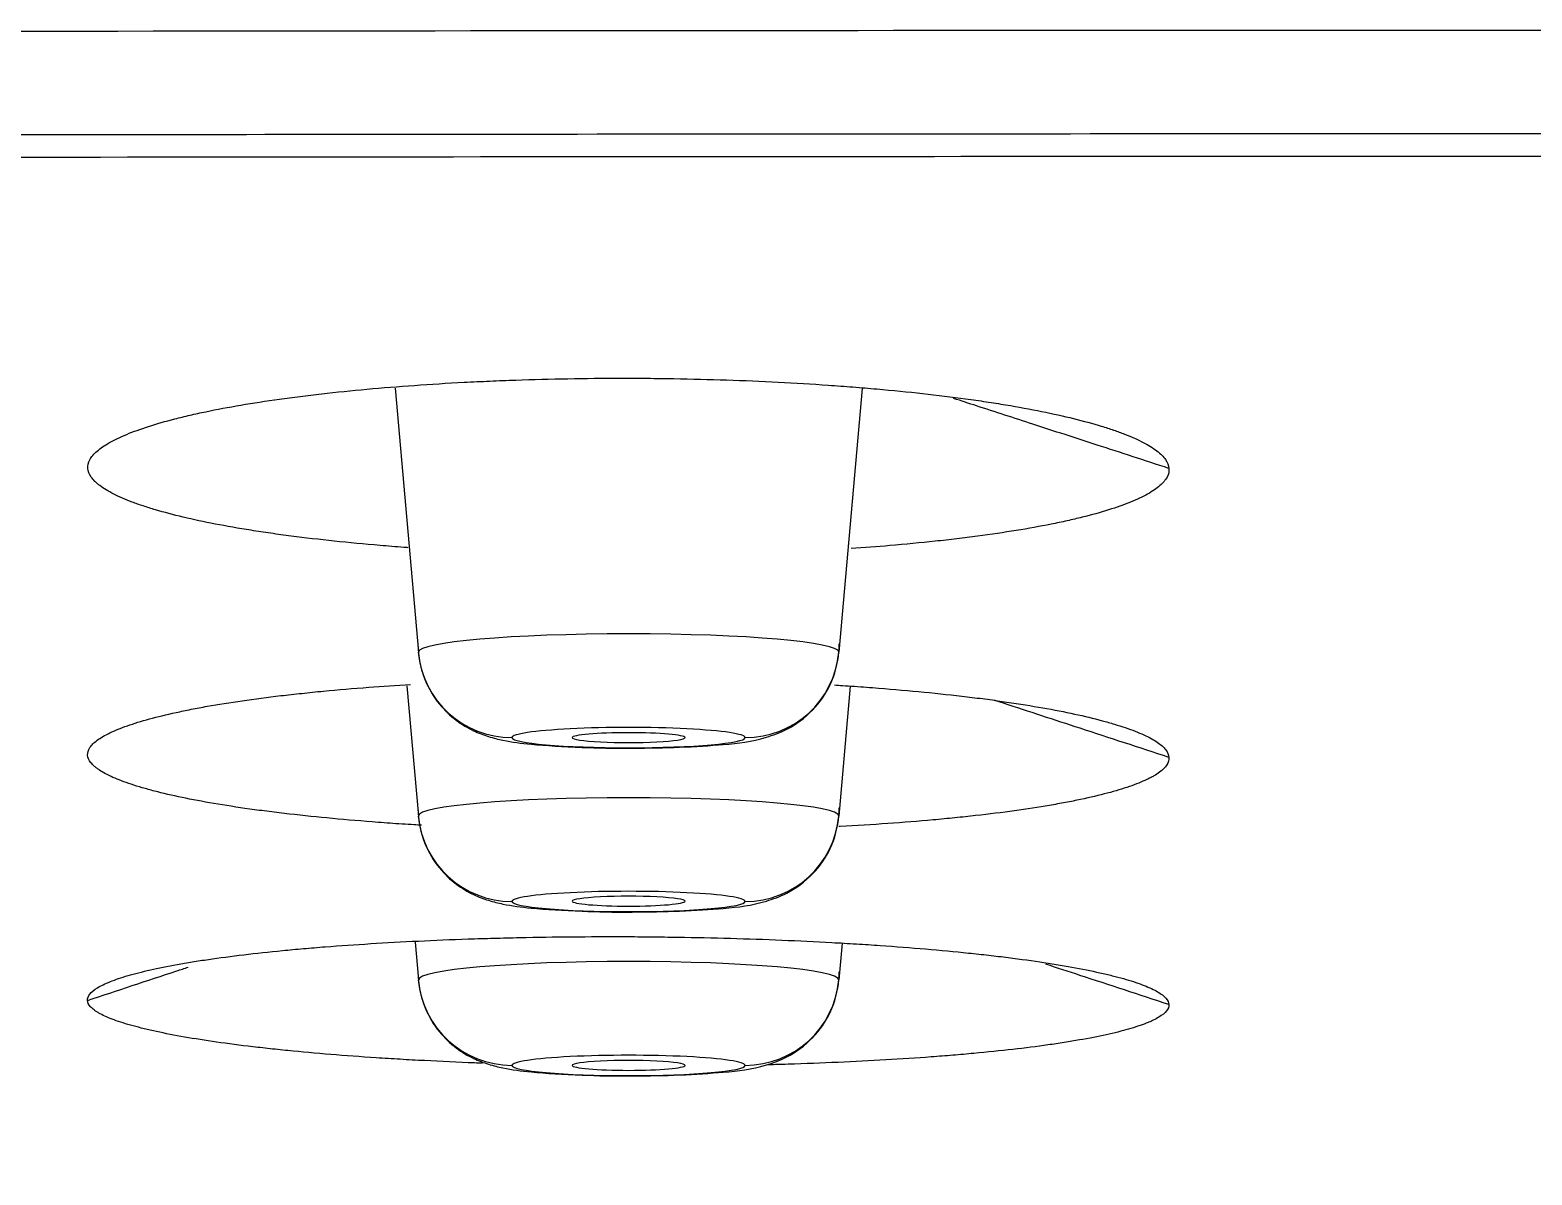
# Model space of a CAD drawing. Header units: millimetres. Extents: x 2433 to 4809, y -10272 to -6912.
# Drawn here: x 3177.63 to 3193.61, y -8009.56 to -7997.38 of the extents above; entities that cross this region are included whole.
import ezdxf

# ---------------------------------------------------------------- set-up
doc = ezdxf.new("R2010")
doc.units = ezdxf.units.MM
doc.layers.add('DIM', color=3, linetype='Continuous', lineweight=13)
doc.styles.add('ARIAL', font='arial.ttf')
doc.dimstyles.get("Standard").update_dxf_attribs({"dimtxt": 15, "dimasz": 15, "dimexe": 0.18, "dimexo": 0.0625, "dimgap": 4, "dimtad": 0, "dimtih": 1, "dimtoh": 1, "dimdec": 1, "dimdsep": 46, "dimtxsty": 'ARIAL', "dimcen": 0, "dimclrd": 3, "dimclre": 3, "dimclrt": 3, "dimadec": 0, "dimazin": 0, "dimtfac": 1, "dimtdec": 1, "dimtofl": 0, "dimtmove": 0, "dimatfit": 3, "dimfxl": 1, "dimtolj": 1, "dimtzin": 0, "dimarcsym": 0})

# ---------------------------------------------------------------- blocks, each defined once
blk = doc.blocks.new('*D42')
at = {"layer": 'Defpoints', "color": 0, "transparency": 16777216}
for p in [(3059.213, -8001.692), (3328.879, -8001.779), (3328.879, -8072.058)]:
    blk.add_point(p, dxfattribs=at)
at = {"layer": 'DIM', "color": 3, "lineweight": -2, "transparency": 16777216}
for p, q in [((3059.213, -8001.755), (3059.213, -8072.238)), ((3328.879, -8001.842), (3328.879, -8072.238)), ((3077.213, -8072.058), (3310.879, -8072.058)), ((3328.879, -8072.058), (3357.395, -8072.058))]:
    blk.add_line(p, q, dxfattribs=at)
at = {"layer": 'DIM', "color": 3, "transparency": 16777216}
for points in [[(3077.213, -8069.058), (3077.213, -8075.058), (3059.213, -8072.058)], [(3310.879, -8069.058), (3310.879, -8075.058), (3328.879, -8072.058)]]:
    blk.add_solid(points, dxfattribs=at)
at = {"layer": 'DIM', "color": 3, "transparency": 16777216, "insert": (3382.403, -8072.058), "char_height": 18, "attachment_point": 5, "style": 'ARIAL'}
blk.add_mtext('\\A1;270', dxfattribs=at)

msp = doc.modelspace()

# ---------------------------------------------------------------- linework, layer by layer
at = {"linetype": 'Continuous', "lineweight": 18}
for p, q in [((3181.517, -8001.189), (3181.763, -8003.998)), ((3186.482, -8001.193), (3186.236, -8003.998)), ((3181.641, -8004.355), (3181.763, -8005.741)), ((3186.357, -8004.361), (3186.236, -8005.741)), ((3181.728, -8007.082), (3181.763, -8007.484)), ((3186.27, -8007.093), (3186.236, -8007.484))]:
    msp.add_line(p, q, dxfattribs=at)
at = {"linetype": 'Continuous', "lineweight": 13}
for centre, major_axis, ratio, start_param, end_param in [((3183.999, -8003.998), (-2.236, 0), 0.087156, 3.141593, 6.283185), ((3182.759, -8003.911), (1, 0), 0.996195, 3.228859, 4.712389), ((3185.239, -8003.911), (-1, 0), 0.996195, 1.570796, 3.054326), ((3183.999, -8004.907), (1.24, 0), 0.087156, 0, 3.141593), ((3183.999, -8004.907), (1.24, 0), 0.087156, 3.141593, 6.283185), ((3183.999, -8005.741), (-2.236, 0), 0.087156, 3.141593, 6.283185), ((3182.759, -8005.654), (1, 0), 0.996195, 3.228859, 4.712389), ((3185.239, -8005.654), (-1, 0), 0.996195, 1.570796, 3.054326), ((3183.999, -8006.65), (1.24, 0), 0.087156, 0, 3.141593), ((3183.999, -8006.65), (1.24, 0), 0.087156, 3.141593, 6.283185), ((3183.999, -8007.484), (-2.236, 0), 0.087156, 3.141593, 6.283185), ((3182.759, -8007.397), (1, 0), 0.996195, 3.228859, 4.712389), ((3185.239, -8007.397), (-1, 0), 0.996195, 1.570796, 3.054326), ((3183.999, -8008.394), (1.24, 0), 0.087156, 0, 3.141593), ((3183.999, -8008.394), (1.24, 0), 0.087156, 3.141593, 6.283185)]:
    msp.add_ellipse(centre, major_axis=major_axis, ratio=ratio, start_param=start_param, end_param=end_param, dxfattribs=at)
at = {"linetype": 'Continuous', "lineweight": 18}
for centre, major_axis, start_param, end_param in [((3183.999, -8004.907), (-0.6, 0), 3.141593, 6.283185), ((3183.999, -8004.907), (-0.6, 0), 0, 3.141593), ((3183.999, -8006.647), (0.6, 0), 0, 3.141593), ((3183.999, -8006.647), (0.6, 0), 3.141593, 6.283185), ((3183.999, -8008.394), (0.6, 0), 0, 3.141593), ((3183.999, -8008.394), (0.6, 0), 3.141593, 6.283185)]:
    msp.add_ellipse(centre, major_axis=major_axis, ratio=0.087156, start_param=start_param, end_param=end_param, dxfattribs=at)
at = {"linetype": 'Continuous', "lineweight": 13}
for points, knots in [([(3098.068, -7997.718), (3100.061, -7997.706), (3102.054, -7997.691), (3106.041, -7997.665), (3108.035, -7997.652), (3114.018, -7997.616), (3118.008, -7997.593), (3129.983, -7997.531), (3137.971, -7997.496), (3153.953, -7997.439), (3161.946, -7997.418), (3177.941, -7997.389), (3185.941, -7997.381), (3201.937, -7997.38), (3209.935, -7997.386), (3225.928, -7997.411), (3233.925, -7997.431), (3249.91, -7997.484), (3257.898, -7997.518), (3269.871, -7997.578), (3273.861, -7997.6), (3279.845, -7997.635), (3281.839, -7997.647), (3285.826, -7997.673), (3287.82, -7997.687), (3289.813, -7997.699)], [0, 0, 0, 0, 0.03125, 0.03125, 0.0625, 0.0625, 0.125, 0.125, 0.25, 0.25, 0.375, 0.375, 0.5, 0.5, 0.625, 0.625, 0.75, 0.75, 0.875, 0.875, 0.9375, 0.9375, 0.96875, 0.96875, 1, 1, 1, 1]), ([(3289.738, -7998.806), (3289.731, -7998.806), (3289.711, -7998.806), (3289.669, -7998.806), (3289.607, -7998.805), (3289.524, -7998.805), (3289.421, -7998.804), (3289.297, -7998.803), (3289.153, -7998.802), (3288.987, -7998.801), (3288.802, -7998.8), (3288.596, -7998.798), (3288.369, -7998.797), (3288.121, -7998.795), (3287.853, -7998.794), (3287.565, -7998.792), (3287.256, -7998.79), (3286.926, -7998.787), (3286.576, -7998.785), (3286.205, -7998.783), (3285.813, -7998.78), (3285.401, -7998.777), (3284.968, -7998.775), (3284.515, -7998.772), (3284.041, -7998.769), (3283.547, -7998.765), (3283.031, -7998.762), (3282.496, -7998.759), (3281.939, -7998.755), (3281.363, -7998.752), (3280.765, -7998.748), (3280.147, -7998.744), (3279.508, -7998.74), (3278.849, -7998.736), (3278.169, -7998.732), (3277.468, -7998.728), (3276.747, -7998.724), (3276.005, -7998.719), (3275.242, -7998.715), (3274.459, -7998.711), (3273.655, -7998.706), (3272.831, -7998.701), (3271.986, -7998.697), (3271.12, -7998.692), (3270.234, -7998.687), (3269.327, -7998.682), (3268.399, -7998.677), (3267.451, -7998.672), (3266.482, -7998.667), (3265.492, -7998.662), (3264.482, -7998.657), (3263.451, -7998.652), (3261.251, -7998.641), (3257.958, -7998.626), (3253.646, -7998.607), (3249.541, -7998.59), (3245.643, -7998.575), (3239.535, -7998.554), (3230.871, -7998.528), (3219.302, -7998.503), (3206.899, -7998.487), (3193.878, -7998.482), (3180.837, -7998.49), (3168.372, -7998.509), (3156.866, -7998.536), (3148.365, -7998.563), (3142.253, -7998.586), (3137.91, -7998.603), (3132.674, -7998.626), (3128.418, -7998.646), (3125.451, -7998.661), (3124.082, -7998.668), (3122.748, -7998.675), (3121.449, -7998.682), (3120.185, -7998.688), (3118.957, -7998.695), (3117.764, -7998.702), (3116.606, -7998.708), (3115.484, -7998.715), (3114.397, -7998.721), (3113.345, -7998.727), (3112.329, -7998.733), (3111.347, -7998.739), (3110.401, -7998.745), (3109.49, -7998.751), (3108.615, -7998.756), (3107.774, -7998.761), (3106.969, -7998.767), (3106.199, -7998.771), (3105.464, -7998.776), (3104.765, -7998.781), (3104.1, -7998.785), (3103.471, -7998.789), (3102.877, -7998.793), (3102.318, -7998.797), (3101.795, -7998.8), (3101.306, -7998.804), (3100.853, -7998.807), (3100.435, -7998.81), (3100.052, -7998.812), (3099.704, -7998.815), (3099.391, -7998.817), (3099.114, -7998.819), (3098.872, -7998.82), (3098.665, -7998.822), (3098.493, -7998.823), (3098.356, -7998.824), (3098.254, -7998.825), (3098.188, -7998.825), (3098.155, -7998.826), (3098.145, -7998.826)], [0, 0, 0, 0, 0.00011, 0.000328, 0.000653, 0.001086, 0.001627, 0.002275, 0.003031, 0.003894, 0.004865, 0.005944, 0.007131, 0.008425, 0.009827, 0.011336, 0.012953, 0.014678, 0.01651, 0.01845, 0.020497, 0.022652, 0.024915, 0.027286, 0.029764, 0.03235, 0.035043, 0.037844, 0.040753, 0.043769, 0.046893, 0.050125, 0.053464, 0.056911, 0.060465, 0.064127, 0.067897, 0.071775, 0.07576, 0.079853, 0.084053, 0.088361, 0.092777, 0.0973, 0.101931, 0.10667, 0.111516, 0.11647, 0.121531, 0.126701, 0.131977, 0.137362, 0.142854, 0.166443, 0.188951, 0.210378, 0.230724, 0.249989, 0.305985, 0.366316, 0.430982, 0.499982, 0.569953, 0.634944, 0.694953, 0.74998, 0.767983, 0.79065, 0.817983, 0.849981, 0.857318, 0.86447, 0.871439, 0.878224, 0.884825, 0.891243, 0.897476, 0.903525, 0.909391, 0.915072, 0.92057, 0.925883, 0.931013, 0.935959, 0.940721, 0.945299, 0.949693, 0.953903, 0.957929, 0.961772, 0.96543, 0.968905, 0.972196, 0.975302, 0.978225, 0.980964, 0.983519, 0.98589, 0.988078, 0.990081, 0.9919, 0.993536, 0.994988, 0.996256, 0.997339, 0.998239, 0.998955, 0.999487, 0.999836, 1, 1, 1, 1]), ([(3189.746, -8002.043), (3189.491, -8001.96), (3189.009, -8001.803), (3188.327, -8001.582), (3187.818, -8001.416), (3187.537, -8001.325), (3187.456, -8001.299)], [0, 0, 0, 0, 0.333875, 0.631636, 0.893282, 1, 1, 1, 1]), ([(3189.746, -8005.117), (3189.431, -8005.014), (3188.844, -8004.822), (3188.226, -8004.62), (3187.923, -8004.521), (3187.891, -8004.511)], [0, 0, 0, 0, 0.509658, 0.948817, 1, 1, 1, 1]), ([(3178.244, -8007.702), (3178.561, -8007.598), (3178.918, -8007.48), (3179.275, -8007.362), (3179.315, -8007.349)], [0, 0, 0, 0, 0.886591, 1, 1, 1, 1]), ([(3189.745, -8007.747), (3189.43, -8007.643), (3188.994, -8007.5), (3188.558, -8007.357), (3188.437, -8007.318)], [0, 0, 0, 0, 0.723565, 1, 1, 1, 1])]:
    msp.add_open_spline(points, degree=3, knots=knots, dxfattribs=at)
at = {"linetype": 'Continuous', "lineweight": 18}
for points, knots in [([(3098.25, -7999.029), (3098.255, -7999.029), (3098.269, -7999.029), (3098.293, -7999.028), (3098.323, -7999.028), (3098.359, -7999.028), (3098.403, -7999.028), (3098.452, -7999.027), (3098.508, -7999.027), (3098.571, -7999.026), (3098.64, -7999.026), (3098.716, -7999.025), (3098.798, -7999.025), (3098.887, -7999.024), (3098.982, -7999.024), (3099.084, -7999.023), (3099.192, -7999.022), (3099.307, -7999.021), (3099.428, -7999.021), (3099.556, -7999.02), (3099.69, -7999.019), (3099.831, -7999.018), (3099.979, -7999.017), (3100.133, -7999.016), (3100.293, -7999.015), (3100.46, -7999.014), (3100.633, -7999.013), (3100.813, -7999.012), (3101, -7999.011), (3101.193, -7999.01), (3101.392, -7999.009), (3101.598, -7999.008), (3101.811, -7999.006), (3102.03, -7999.005), (3102.255, -7999.004), (3102.487, -7999.002), (3102.726, -7999.001), (3102.971, -7999), (3103.223, -7998.998), (3103.481, -7998.996), (3103.745, -7998.995), (3104.016, -7998.993), (3104.294, -7998.992), (3104.578, -7998.99), (3104.869, -7998.988), (3105.166, -7998.987), (3105.47, -7998.985), (3105.78, -7998.983), (3106.097, -7998.981), (3106.42, -7998.979), (3106.75, -7998.978), (3107.086, -7998.976), (3107.429, -7998.974), (3107.778, -7998.972), (3108.134, -7998.97), (3108.496, -7998.968), (3108.865, -7998.966), (3109.24, -7998.963), (3109.622, -7998.961), (3110.011, -7998.959), (3110.405, -7998.957), (3110.807, -7998.955), (3111.215, -7998.953), (3111.629, -7998.95), (3112.05, -7998.948), (3112.478, -7998.946), (3112.912, -7998.943), (3113.353, -7998.941), (3113.8, -7998.939), (3114.253, -7998.936), (3114.713, -7998.934), (3115.18, -7998.931), (3115.653, -7998.929), (3116.133, -7998.926), (3116.619, -7998.924), (3117.112, -7998.921), (3117.611, -7998.919), (3118.117, -7998.916), (3118.63, -7998.914), (3119.148, -7998.911), (3119.674, -7998.909), (3120.206, -7998.906), (3120.744, -7998.903), (3121.289, -7998.901), (3121.841, -7998.898), (3122.399, -7998.895), (3122.964, -7998.893), (3123.535, -7998.89), (3124.112, -7998.887), (3124.697, -7998.885), (3125.287, -7998.882), (3125.885, -7998.879), (3126.488, -7998.876), (3127.099, -7998.874), (3127.716, -7998.871), (3128.339, -7998.868), (3128.969, -7998.865), (3129.606, -7998.863), (3130.249, -7998.86), (3130.898, -7998.857), (3131.554, -7998.854), (3132.217, -7998.852), (3132.886, -7998.849), (3133.562, -7998.846), (3134.244, -7998.844), (3134.933, -7998.841), (3135.628, -7998.838), (3136.33, -7998.835), (3137.039, -7998.833), (3137.754, -7998.83), (3138.475, -7998.827), (3139.203, -7998.825), (3139.938, -7998.822), (3140.679, -7998.819), (3141.427, -7998.817), (3142.181, -7998.814), (3142.942, -7998.811), (3143.709, -7998.809), (3144.483, -7998.806), (3145.264, -7998.803), (3149.2, -7998.791), (3156.18, -7998.771), (3166.091, -7998.748), (3175.669, -7998.733), (3184.914, -7998.724), (3194.759, -7998.72), (3205.449, -7998.723), (3217.225, -7998.735), (3229.395, -7998.757), (3240.926, -7998.787), (3251.493, -7998.823), (3259.753, -7998.855), (3266.67, -7998.886), (3271.953, -7998.912), (3276.19, -7998.934), (3279.343, -7998.951), (3281.9, -7998.965), (3283.906, -7998.977), (3285.339, -7998.985), (3286.198, -7998.99), (3286.923, -7998.994), (3287.481, -7998.998), (3287.838, -7999), (3288.096, -7999.001), (3288.255, -7999.002), (3288.349, -7999.003), (3288.412, -7999.003), (3288.477, -7999.004), (3288.54, -7999.004), (3288.604, -7999.004), (3288.666, -7999.005), (3288.728, -7999.005), (3288.79, -7999.005), (3288.851, -7999.006), (3288.911, -7999.006), (3288.97, -7999.006), (3289.029, -7999.007), (3289.088, -7999.007), (3289.145, -7999.007), (3289.202, -7999.008), (3289.259, -7999.008), (3289.314, -7999.008), (3289.37, -7999.008), (3289.424, -7999.009), (3289.478, -7999.009), (3289.531, -7999.009), (3289.584, -7999.009), (3289.619, -7999.009), (3289.636, -7999.009)], [0, 0, 0, 0, 0.00009, 0.000214, 0.000373, 0.000565, 0.000792, 0.001052, 0.001347, 0.001676, 0.002038, 0.002435, 0.002866, 0.003331, 0.003831, 0.004364, 0.004931, 0.005533, 0.006168, 0.006838, 0.007542, 0.008279, 0.009051, 0.009857, 0.010697, 0.011572, 0.01248, 0.013422, 0.014398, 0.015409, 0.016453, 0.017532, 0.018645, 0.019791, 0.020972, 0.022187, 0.023436, 0.024719, 0.026036, 0.027387, 0.028773, 0.030192, 0.031646, 0.033133, 0.034655, 0.03621, 0.0378, 0.039424, 0.041082, 0.042774, 0.0445, 0.04626, 0.048054, 0.049882, 0.051745, 0.053641, 0.055572, 0.057536, 0.059535, 0.061568, 0.063634, 0.065735, 0.06787, 0.070039, 0.072242, 0.074479, 0.076751, 0.079056, 0.081395, 0.083769, 0.086176, 0.088618, 0.091093, 0.093603, 0.096147, 0.098725, 0.101337, 0.103983, 0.106663, 0.109377, 0.112125, 0.114907, 0.117724, 0.120574, 0.123459, 0.126377, 0.12933, 0.132317, 0.135337, 0.138392, 0.141481, 0.144604, 0.147761, 0.150952, 0.154177, 0.157437, 0.16073, 0.164057, 0.167419, 0.170814, 0.174244, 0.177708, 0.181205, 0.184737, 0.188303, 0.191903, 0.195537, 0.199205, 0.202907, 0.206644, 0.210414, 0.214218, 0.218057, 0.221929, 0.225836, 0.229776, 0.233751, 0.23776, 0.241803, 0.24588, 0.249991, 0.303491, 0.355239, 0.405237, 0.453486, 0.499984, 0.559382, 0.620846, 0.684379, 0.749981, 0.801489, 0.849982, 0.879494, 0.909989, 0.932861, 0.945993, 0.959494, 0.972996, 0.977496, 0.981997, 0.986498, 0.988888, 0.990758, 0.992108, 0.992938, 0.993249, 0.99359, 0.993928, 0.994262, 0.994594, 0.994922, 0.995247, 0.995568, 0.995886, 0.996201, 0.996513, 0.996822, 0.997127, 0.997429, 0.997728, 0.998023, 0.998315, 0.998604, 0.99889, 0.999172, 0.999451, 0.999727, 1, 1, 1, 1]), ([(3178.248, -8002.043), (3178.246, -8002.012), (3178.253, -8001.981), (3178.286, -8001.92), (3178.338, -8001.859), (3178.425, -8001.799), (3178.505, -8001.754), (3178.533, -8001.739), (3178.594, -8001.71), (3178.627, -8001.695), (3178.731, -8001.652), (3178.809, -8001.624), (3178.98, -8001.569), (3179.073, -8001.542), (3179.2, -8001.509), (3179.226, -8001.503), (3179.28, -8001.49), (3179.307, -8001.483), (3179.389, -8001.464), (3179.446, -8001.452), (3179.621, -8001.415), (3179.745, -8001.392), (3180.005, -8001.347), (3180.142, -8001.326), (3180.357, -8001.296), (3180.43, -8001.286), (3180.543, -8001.272), (3180.58, -8001.268), (3180.657, -8001.258), (3180.696, -8001.254), (3180.892, -8001.232), (3181.052, -8001.215), (3181.381, -8001.185), (3181.55, -8001.172), (3181.894, -8001.147), (3182.07, -8001.136), (3182.295, -8001.125), (3182.341, -8001.122), (3182.432, -8001.118), (3182.477, -8001.116), (3182.615, -8001.11), (3182.706, -8001.106), (3182.983, -8001.097), (3183.168, -8001.092), (3183.54, -8001.085), (3183.727, -8001.083), (3184.009, -8001.083), (3184.103, -8001.084), (3184.245, -8001.085), (3184.292, -8001.085), (3184.387, -8001.086), (3184.434, -8001.087), (3184.67, -8001.091), (3184.857, -8001.096), (3185.226, -8001.108), (3185.409, -8001.116), (3185.769, -8001.134), (3185.947, -8001.145), (3186.167, -8001.16), (3186.211, -8001.164), (3186.299, -8001.17), (3186.429, -8001.18), (3186.556, -8001.191), (3186.807, -8001.213), (3186.969, -8001.229), (3187.284, -8001.264), (3187.436, -8001.283), (3187.657, -8001.313), (3187.73, -8001.323), (3187.836, -8001.339), (3187.871, -8001.345), (3187.941, -8001.355), (3187.975, -8001.361), (3188.144, -8001.389), (3188.272, -8001.413), (3188.512, -8001.461), (3188.625, -8001.486), (3188.837, -8001.539), (3188.935, -8001.566), (3189.049, -8001.6), (3189.072, -8001.607), (3189.115, -8001.622), (3189.179, -8001.643), (3189.237, -8001.664), (3189.349, -8001.707), (3189.48, -8001.766), (3189.577, -8001.826), (3189.637, -8001.872), (3189.655, -8001.887), (3189.686, -8001.918), (3189.699, -8001.934), (3189.731, -8001.98), (3189.744, -8002.012), (3189.746, -8002.043)], [0, 0, 0, 0, 0.03125, 0.03125, 0.0625, 0.09375, 0.09375, 0.109375, 0.109375, 0.125, 0.125, 0.15625, 0.15625, 0.1875, 0.1875, 0.195312, 0.195312, 0.203125, 0.203125, 0.21875, 0.21875, 0.25, 0.25, 0.28125, 0.28125, 0.296875, 0.296875, 0.304687, 0.304687, 0.3125, 0.3125, 0.34375, 0.34375, 0.375, 0.375, 0.40625, 0.40625, 0.414062, 0.414062, 0.421875, 0.421875, 0.4375, 0.4375, 0.46875, 0.46875, 0.5, 0.5, 0.515625, 0.515625, 0.523437, 0.523437, 0.53125, 0.53125, 0.5625, 0.5625, 0.59375, 0.59375, 0.625, 0.625, 0.632812, 0.632812, 0.640625, 0.65625, 0.65625, 0.6875, 0.6875, 0.71875, 0.71875, 0.734375, 0.734375, 0.742187, 0.742187, 0.75, 0.75, 0.78125, 0.78125, 0.8125, 0.8125, 0.84375, 0.84375, 0.851563, 0.851563, 0.859375, 0.875, 0.875, 0.90625, 0.9375, 0.9375, 0.953125, 0.953125, 0.96875, 0.96875, 1, 1, 1, 1]), ([(3181.656, -8002.887), (3181.641, -8002.886), (3181.539, -8002.878), (3181.439, -8002.87), (3181.188, -8002.849), (3181.026, -8002.833), (3180.711, -8002.8), (3180.558, -8002.782), (3180.337, -8002.754), (3180.265, -8002.744), (3180.158, -8002.728), (3180.123, -8002.723), (3180.053, -8002.713), (3180.019, -8002.707), (3179.85, -8002.681), (3179.723, -8002.658), (3179.482, -8002.612), (3179.369, -8002.587), (3179.158, -8002.537), (3179.059, -8002.511), (3178.945, -8002.477), (3178.923, -8002.47), (3178.879, -8002.457), (3178.816, -8002.436), (3178.757, -8002.415), (3178.646, -8002.373), (3178.58, -8002.345), (3178.466, -8002.287), (3178.417, -8002.257), (3178.367, -8002.219), (3178.358, -8002.212), (3178.34, -8002.197), (3178.332, -8002.189), (3178.308, -8002.166), (3178.295, -8002.151), (3178.263, -8002.105), (3178.251, -8002.074), (3178.248, -8002.043)], [0, 0, 0, 0, 0.007808, 0.050947, 0.050947, 0.137224, 0.137224, 0.223502, 0.223502, 0.266641, 0.266641, 0.28821, 0.28821, 0.30978, 0.30978, 0.396057, 0.396057, 0.482335, 0.482335, 0.568612, 0.568612, 0.590182, 0.590182, 0.611751, 0.65489, 0.65489, 0.741167, 0.741167, 0.827445, 0.827445, 0.849014, 0.849014, 0.870584, 0.870584, 0.913722, 0.913722, 1, 1, 1, 1]), ([(3189.746, -8002.043), (3189.749, -8002.074), (3189.742, -8002.105), (3189.709, -8002.166), (3189.684, -8002.196), (3189.632, -8002.242), (3189.613, -8002.257), (3189.569, -8002.286), (3189.545, -8002.301), (3189.466, -8002.346), (3189.405, -8002.374), (3189.266, -8002.431), (3189.188, -8002.458), (3189.017, -8002.512), (3188.924, -8002.538), (3188.796, -8002.569), (3188.77, -8002.576), (3188.717, -8002.588), (3188.69, -8002.595), (3188.607, -8002.613), (3188.55, -8002.625), (3188.375, -8002.66), (3188.251, -8002.683), (3187.991, -8002.725), (3187.854, -8002.745), (3187.638, -8002.774), (3187.565, -8002.783), (3187.452, -8002.797), (3187.414, -8002.801), (3187.337, -8002.81), (3187.299, -8002.814), (3187.103, -8002.835), (3186.942, -8002.85), (3186.643, -8002.876), (3186.505, -8002.887), (3186.365, -8002.896)], [0, 0, 0, 0, 0.084595, 0.084595, 0.16919, 0.16919, 0.211488, 0.211488, 0.253786, 0.253786, 0.338381, 0.338381, 0.422976, 0.422976, 0.507571, 0.507571, 0.52872, 0.52872, 0.549869, 0.549869, 0.592167, 0.592167, 0.676762, 0.676762, 0.761357, 0.761357, 0.803655, 0.803655, 0.824803, 0.824803, 0.845952, 0.845952, 0.930547, 0.930547, 1, 1, 1, 1]), ([(3181.759, -8003.911), (3181.761, -8004.049), (3181.805, -8004.273), (3181.969, -8004.548), (3182.156, -8004.726), (3182.344, -8004.837), (3182.517, -8004.901), (3182.713, -8004.948), (3182.993, -8004.985), (3183.45, -8005.011), (3183.852, -8005.022), (3184.029, -8005.019), (3184.038, -8005.019)], [0, 0, 0, 0, 0.122527, 0.215408, 0.294634, 0.364592, 0.427727, 0.496738, 0.634659, 0.831916, 0.991471, 1, 1, 1, 1]), ([(3184.038, -8005.019), (3184.216, -8005.018), (3184.561, -8005.013), (3185.065, -8004.978), (3185.354, -8004.946), (3185.702, -8004.822), (3185.964, -8004.633), (3186.164, -8004.344), (3186.233, -8004.087), (3186.239, -8003.939), (3186.239, -8003.911)], [0, 0, 0, 0, 0.162675, 0.337768, 0.550867, 0.638384, 0.752048, 0.857541, 0.972916, 1, 1, 1, 1]), ([(3178.246, -8005.093), (3178.245, -8005.066), (3178.253, -8005.04), (3178.287, -8004.987), (3178.34, -8004.934), (3178.429, -8004.882), (3178.537, -8004.831), (3178.599, -8004.805), (3178.739, -8004.756), (3178.817, -8004.732), (3178.99, -8004.685), (3179.084, -8004.662), (3179.212, -8004.634), (3179.238, -8004.628), (3179.292, -8004.617), (3179.319, -8004.611), (3179.402, -8004.595), (3179.459, -8004.584), (3179.636, -8004.553), (3179.76, -8004.533), (3180.021, -8004.495), (3180.158, -8004.477), (3180.374, -8004.452), (3180.448, -8004.444), (3180.561, -8004.432), (3180.599, -8004.428), (3180.676, -8004.42), (3180.715, -8004.416), (3180.911, -8004.397), (3181.072, -8004.384), (3181.381, -8004.36), (3181.528, -8004.35), (3181.679, -8004.341)], [0, 0, 0, 0, 0.084203, 0.084203, 0.168407, 0.25261, 0.25261, 0.336814, 0.336814, 0.421017, 0.421017, 0.505221, 0.505221, 0.526271, 0.526271, 0.547322, 0.547322, 0.589424, 0.589424, 0.673627, 0.673627, 0.757831, 0.757831, 0.799933, 0.799933, 0.820983, 0.820983, 0.842034, 0.842034, 0.926238, 0.926238, 1, 1, 1, 1]), ([(3186.189, -8004.347), (3186.217, -8004.349), (3186.245, -8004.351), (3186.317, -8004.355), (3186.447, -8004.364), (3186.573, -8004.374), (3186.824, -8004.393), (3186.985, -8004.408), (3187.299, -8004.438), (3187.451, -8004.455), (3187.672, -8004.481), (3187.744, -8004.49), (3187.85, -8004.504), (3187.886, -8004.509), (3187.955, -8004.519), (3187.989, -8004.524), (3188.157, -8004.548), (3188.284, -8004.569), (3188.524, -8004.611), (3188.636, -8004.633), (3188.847, -8004.679), (3188.945, -8004.702), (3189.058, -8004.733), (3189.08, -8004.739), (3189.124, -8004.751), (3189.187, -8004.77), (3189.245, -8004.788), (3189.356, -8004.826), (3189.486, -8004.877), (3189.582, -8004.929), (3189.64, -8004.969), (3189.658, -8004.982), (3189.688, -8005.009), (3189.701, -8005.023), (3189.732, -8005.063), (3189.744, -8005.09), (3189.746, -8005.117)], [0, 0, 0, 0, 0.013434, 0.013434, 0.034425, 0.076406, 0.076406, 0.160369, 0.160369, 0.244333, 0.244333, 0.286314, 0.286314, 0.307305, 0.307305, 0.328296, 0.328296, 0.412259, 0.412259, 0.496222, 0.496222, 0.580185, 0.580185, 0.601176, 0.601176, 0.622166, 0.664148, 0.664148, 0.748111, 0.832074, 0.832074, 0.874055, 0.874055, 0.916037, 0.916037, 1, 1, 1, 1]), ([(3181.795, -8005.84), (3181.769, -8005.838), (3181.744, -8005.837), (3181.675, -8005.832), (3181.546, -8005.824), (3181.419, -8005.815), (3181.169, -8005.796), (3181.007, -8005.782), (3180.693, -8005.753), (3180.541, -8005.737), (3180.32, -8005.712), (3180.248, -8005.703), (3180.141, -8005.69), (3180.106, -8005.685), (3180.037, -8005.676), (3180.003, -8005.671), (3179.835, -8005.648), (3179.708, -8005.628), (3179.468, -8005.587), (3179.356, -8005.566), (3179.145, -8005.522), (3179.047, -8005.499), (3178.934, -8005.47), (3178.912, -8005.464), (3178.869, -8005.452), (3178.805, -8005.434), (3178.747, -8005.416), (3178.637, -8005.379), (3178.572, -8005.355), (3178.459, -8005.304), (3178.41, -8005.279), (3178.361, -8005.246), (3178.352, -8005.239), (3178.335, -8005.226), (3178.326, -8005.22), (3178.304, -8005.2), (3178.291, -8005.187), (3178.259, -8005.147), (3178.248, -8005.12), (3178.246, -8005.093)], [0, 0, 0, 0, 0.01219, 0.01219, 0.033207, 0.075242, 0.075242, 0.159311, 0.159311, 0.24338, 0.24338, 0.285414, 0.285414, 0.306431, 0.306431, 0.327449, 0.327449, 0.411517, 0.411517, 0.495586, 0.495586, 0.579655, 0.579655, 0.600673, 0.600673, 0.62169, 0.663724, 0.663724, 0.747793, 0.747793, 0.831862, 0.831862, 0.852879, 0.852879, 0.873897, 0.873897, 0.915931, 0.915931, 1, 1, 1, 1]), ([(3189.746, -8005.117), (3189.748, -8005.144), (3189.74, -8005.171), (3189.706, -8005.224), (3189.68, -8005.25), (3189.627, -8005.289), (3189.607, -8005.302), (3189.574, -8005.321), (3189.562, -8005.327), (3189.537, -8005.34), (3189.524, -8005.347), (3189.458, -8005.378), (3189.396, -8005.403), (3189.255, -8005.452), (3189.177, -8005.475), (3189.004, -8005.521), (3188.91, -8005.544), (3188.781, -8005.571), (3188.755, -8005.576), (3188.702, -8005.587), (3188.674, -8005.592), (3188.591, -8005.608), (3188.534, -8005.618), (3188.358, -8005.648), (3188.233, -8005.667), (3187.972, -8005.704), (3187.834, -8005.721), (3187.618, -8005.745), (3187.544, -8005.753), (3187.431, -8005.764), (3187.393, -8005.768), (3187.316, -8005.775), (3187.277, -8005.779), (3187.081, -8005.797), (3186.92, -8005.81), (3186.591, -8005.833), (3186.422, -8005.844), (3186.245, -8005.854), (3186.24, -8005.854), (3186.235, -8005.854)], [0, 0, 0, 0, 0.083143, 0.083143, 0.166286, 0.166286, 0.207857, 0.207857, 0.228643, 0.228643, 0.249428, 0.249428, 0.332571, 0.332571, 0.415714, 0.415714, 0.498857, 0.498857, 0.519643, 0.519643, 0.540428, 0.540428, 0.582, 0.582, 0.665142, 0.665142, 0.748285, 0.748285, 0.789857, 0.789857, 0.810642, 0.810642, 0.831428, 0.831428, 0.914571, 0.914571, 0.997714, 0.997714, 1, 1, 1, 1]), ([(3181.759, -8005.654), (3181.761, -8005.792), (3181.805, -8006.016), (3181.969, -8006.291), (3182.156, -8006.469), (3182.344, -8006.58), (3182.517, -8006.644), (3182.713, -8006.691), (3182.993, -8006.728), (3183.45, -8006.755), (3183.852, -8006.765), (3184.029, -8006.762), (3184.038, -8006.762)], [0, 0, 0, 0, 0.122527, 0.215408, 0.294634, 0.364592, 0.427727, 0.496738, 0.634659, 0.831916, 0.991471, 1, 1, 1, 1]), ([(3184.038, -8006.762), (3184.216, -8006.761), (3184.561, -8006.756), (3185.065, -8006.721), (3185.354, -8006.689), (3185.702, -8006.565), (3185.964, -8006.376), (3186.164, -8006.087), (3186.233, -8005.831), (3186.239, -8005.683), (3186.239, -8005.654)], [0, 0, 0, 0, 0.162675, 0.337768, 0.550867, 0.638384, 0.752048, 0.857541, 0.972916, 1, 1, 1, 1]), ([(3178.244, -8007.702), (3178.243, -8007.679), (3178.252, -8007.657), (3178.288, -8007.612), (3178.315, -8007.59), (3178.37, -8007.557), (3178.39, -8007.546), (3178.435, -8007.524), (3178.46, -8007.513), (3178.542, -8007.481), (3178.605, -8007.459), (3178.747, -8007.418), (3178.826, -8007.398), (3179, -8007.358), (3179.095, -8007.339), (3179.224, -8007.316), (3179.25, -8007.311), (3179.304, -8007.302), (3179.331, -8007.297), (3179.415, -8007.283), (3179.472, -8007.275), (3179.649, -8007.249), (3179.774, -8007.232), (3180.037, -8007.201), (3180.175, -8007.186), (3180.391, -8007.165), (3180.465, -8007.158), (3180.579, -8007.148), (3180.617, -8007.145), (3180.694, -8007.138), (3180.733, -8007.135), (3180.93, -8007.12), (3181.091, -8007.109), (3181.421, -8007.088), (3181.59, -8007.079), (3181.936, -8007.062), (3182.112, -8007.055), (3182.338, -8007.047), (3182.383, -8007.046), (3182.474, -8007.043), (3182.52, -8007.042), (3182.657, -8007.038), (3182.749, -8007.036), (3183.025, -8007.03), (3183.21, -8007.027), (3183.582, -8007.024), (3183.769, -8007.023), (3184.051, -8007.024), (3184.145, -8007.025), (3184.287, -8007.026), (3184.334, -8007.027), (3184.429, -8007.028), (3184.476, -8007.029), (3184.712, -8007.032), (3184.898, -8007.037), (3185.266, -8007.047), (3185.448, -8007.053), (3185.808, -8007.068), (3185.985, -8007.077), (3186.204, -8007.089), (3186.248, -8007.091), (3186.335, -8007.096), (3186.465, -8007.104), (3186.591, -8007.112), (3186.841, -8007.129), (3187.002, -8007.142), (3187.315, -8007.169), (3187.467, -8007.183), (3187.687, -8007.206), (3187.759, -8007.213), (3187.865, -8007.225), (3187.9, -8007.23), (3187.969, -8007.238), (3188.003, -8007.242), (3188.171, -8007.263), (3188.297, -8007.281), (3188.536, -8007.317), (3188.648, -8007.336), (3188.857, -8007.375), (3188.955, -8007.395), (3189.068, -8007.421), (3189.09, -8007.426), (3189.133, -8007.437), (3189.195, -8007.452), (3189.253, -8007.468), (3189.363, -8007.5), (3189.491, -8007.544), (3189.586, -8007.588), (3189.644, -8007.622), (3189.661, -8007.633), (3189.691, -8007.656), (3189.703, -8007.667), (3189.733, -8007.701), (3189.744, -8007.724), (3189.745, -8007.747)], [0, 0, 0, 0, 0.03125, 0.03125, 0.0625, 0.0625, 0.078125, 0.078125, 0.09375, 0.09375, 0.125, 0.125, 0.15625, 0.15625, 0.1875, 0.1875, 0.195313, 0.195313, 0.203125, 0.203125, 0.21875, 0.21875, 0.25, 0.25, 0.28125, 0.28125, 0.296875, 0.296875, 0.304688, 0.304688, 0.3125, 0.3125, 0.34375, 0.34375, 0.375, 0.375, 0.40625, 0.40625, 0.414063, 0.414063, 0.421875, 0.421875, 0.4375, 0.4375, 0.46875, 0.46875, 0.5, 0.5, 0.515625, 0.515625, 0.523438, 0.523438, 0.53125, 0.53125, 0.5625, 0.5625, 0.59375, 0.59375, 0.625, 0.625, 0.632813, 0.632813, 0.640625, 0.65625, 0.65625, 0.6875, 0.6875, 0.71875, 0.71875, 0.734375, 0.734375, 0.742188, 0.742188, 0.75, 0.75, 0.78125, 0.78125, 0.8125, 0.8125, 0.84375, 0.84375, 0.851563, 0.851563, 0.859375, 0.875, 0.875, 0.90625, 0.9375, 0.9375, 0.953125, 0.953125, 0.96875, 0.96875, 1, 1, 1, 1]), ([(3181.759, -8007.397), (3181.761, -8007.535), (3181.805, -8007.759), (3181.969, -8008.034), (3182.156, -8008.212), (3182.344, -8008.323), (3182.517, -8008.387), (3182.713, -8008.434), (3182.993, -8008.471), (3183.45, -8008.498), (3183.852, -8008.508), (3184.029, -8008.505), (3184.038, -8008.505)], [0, 0, 0, 0, 0.122527, 0.215408, 0.294634, 0.364592, 0.427727, 0.496738, 0.634659, 0.831916, 0.991471, 1, 1, 1, 1]), ([(3184.038, -8008.505), (3184.216, -8008.505), (3184.561, -8008.499), (3185.065, -8008.464), (3185.354, -8008.432), (3185.702, -8008.308), (3185.964, -8008.119), (3186.164, -8007.83), (3186.233, -8007.574), (3186.239, -8007.426), (3186.239, -8007.397)], [0, 0, 0, 0, 0.162675, 0.337768, 0.550867, 0.638384, 0.752048, 0.857541, 0.972916, 1, 1, 1, 1]), ([(3182.441, -8008.371), (3182.415, -8008.37), (3182.388, -8008.369), (3182.182, -8008.361), (3182.005, -8008.353), (3181.785, -8008.341), (3181.741, -8008.339), (3181.655, -8008.334), (3181.525, -8008.327), (3181.399, -8008.319), (3181.149, -8008.302), (3180.988, -8008.29), (3180.674, -8008.265), (3180.523, -8008.251), (3180.303, -8008.229), (3180.231, -8008.222), (3180.125, -8008.21), (3180.09, -8008.206), (3180.021, -8008.198), (3179.987, -8008.194), (3179.819, -8008.174), (3179.692, -8008.157), (3179.454, -8008.122), (3179.342, -8008.104), (3179.133, -8008.066), (3179.035, -8008.047), (3178.923, -8008.022), (3178.901, -8008.017), (3178.858, -8008.007), (3178.795, -8007.991), (3178.737, -8007.976), (3178.628, -8007.945), (3178.563, -8007.924), (3178.451, -8007.881), (3178.404, -8007.859), (3178.356, -8007.831), (3178.346, -8007.826), (3178.329, -8007.815), (3178.321, -8007.809), (3178.299, -8007.792), (3178.287, -8007.781), (3178.256, -8007.747), (3178.245, -8007.725), (3178.244, -8007.702)], [0, 0, 0, 0, 0.011106, 0.011106, 0.087175, 0.087175, 0.106192, 0.106192, 0.125209, 0.163244, 0.163244, 0.239312, 0.239312, 0.315381, 0.315381, 0.353416, 0.353416, 0.372433, 0.372433, 0.39145, 0.39145, 0.467519, 0.467519, 0.543587, 0.543587, 0.619656, 0.619656, 0.638673, 0.638673, 0.657691, 0.695725, 0.695725, 0.771794, 0.771794, 0.847862, 0.847862, 0.86688, 0.86688, 0.885897, 0.885897, 0.923931, 0.923931, 1, 1, 1, 1]), ([(3189.745, -8007.747), (3189.746, -8007.77), (3189.738, -8007.792), (3189.702, -8007.837), (3189.675, -8007.859), (3189.621, -8007.892), (3189.601, -8007.903), (3189.567, -8007.919), (3189.555, -8007.924), (3189.53, -8007.935), (3189.517, -8007.941), (3189.449, -8007.967), (3189.387, -8007.988), (3189.245, -8008.029), (3189.166, -8008.049), (3188.992, -8008.087), (3188.897, -8008.106), (3188.767, -8008.128), (3188.741, -8008.133), (3188.687, -8008.142), (3188.659, -8008.146), (3188.576, -8008.159), (3188.518, -8008.168), (3188.341, -8008.193), (3188.216, -8008.209), (3187.954, -8008.239), (3187.816, -8008.253), (3187.599, -8008.273), (3187.525, -8008.28), (3187.411, -8008.289), (3187.373, -8008.292), (3187.296, -8008.298), (3187.257, -8008.301), (3187.06, -8008.316), (3186.899, -8008.326), (3186.569, -8008.345), (3186.4, -8008.354), (3186.054, -8008.369), (3185.877, -8008.376), (3185.652, -8008.383), (3185.606, -8008.384), (3185.532, -8008.387), (3185.504, -8008.387), (3185.476, -8008.388)], [0, 0, 0, 0, 0.074602, 0.074602, 0.149204, 0.149204, 0.186505, 0.186505, 0.205155, 0.205155, 0.223805, 0.223805, 0.298407, 0.298407, 0.373009, 0.373009, 0.447611, 0.447611, 0.466261, 0.466261, 0.484912, 0.484912, 0.522213, 0.522213, 0.596814, 0.596814, 0.671416, 0.671416, 0.708717, 0.708717, 0.727368, 0.727368, 0.746018, 0.746018, 0.82062, 0.82062, 0.895222, 0.895222, 0.969824, 0.969824, 0.988474, 0.988474, 1, 1, 1, 1])]:
    msp.add_open_spline(points, degree=3, knots=knots, dxfattribs=at)

# ---------------------------------------------------------------- dimensions: what is measured, and where the dimension line sits
at = {"layer": 'DIM', "color": 3}
dim = msp.add_linear_dim(base=(3328.879, -8072.058), p1=(3059.213, -8001.692), p2=(3328.879, -8001.779), text='270', dimstyle='Standard', override={"dimtxt": 18, "dimasz": 18, "dimgap": 5}, dxfattribs=at)
dim.commit()
dim.dimension.update_dxf_attribs({"geometry": '*D42', "text_midpoint": (3382.403, -8072.058), "dimtype": 160})

doc.saveas('drawing.dxf')
